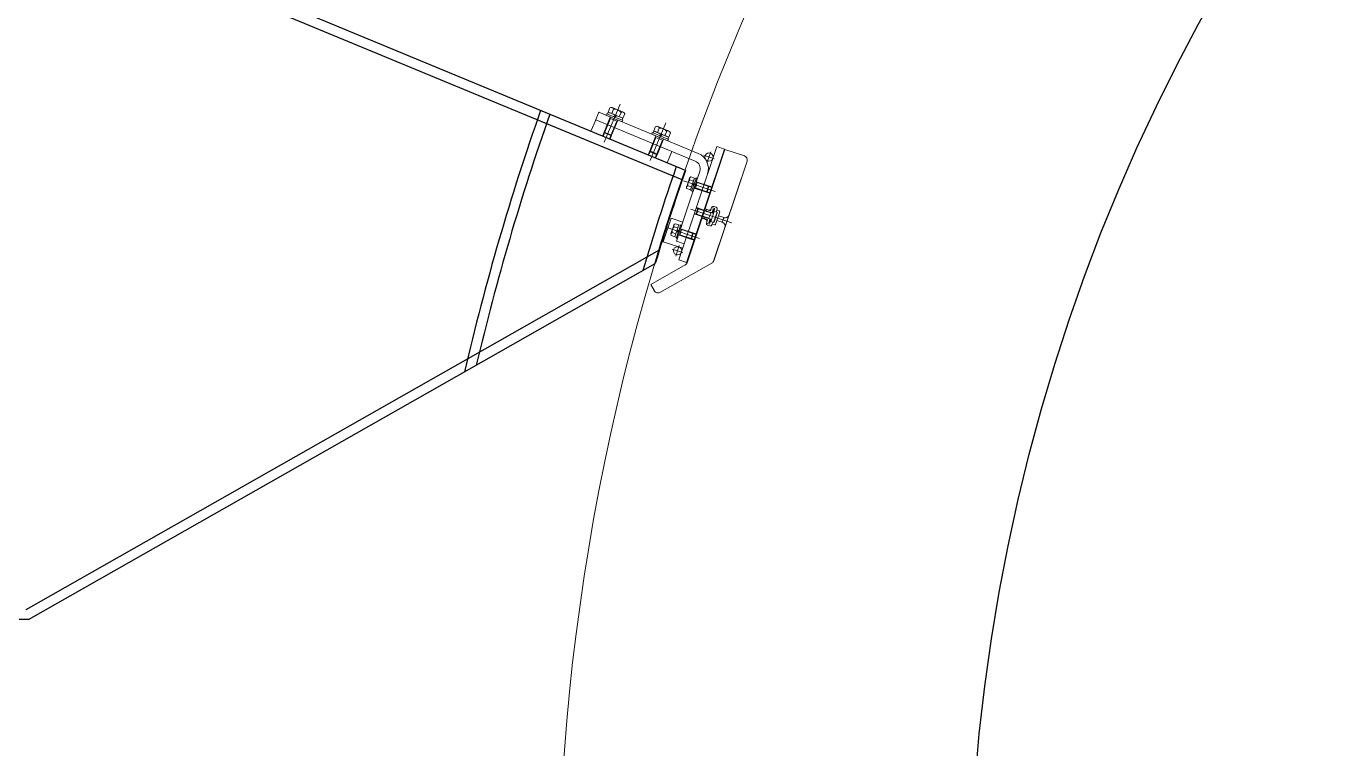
# Model space of a CAD drawing. Header units: millimetres. Extents: x -4562 to 17216, y -5211 to 6025.
# Drawn here: x -3445 to -1867, y 218 to 1094 of the extents above; entities that cross this region are included whole.
import ezdxf
from ezdxf.lldxf.tags import DXFTag

# ---------------------------------------------------------------- set-up
doc = ezdxf.new("R2010")
doc.units = ezdxf.units.MM
for name, color, linetype in [('C', 1, 'CENTER'), ('VV', 4, 'PHANTOM'), ('도면층7', 7, 'Continuous')]:
    doc.layers.add(name, color=color, linetype=linetype)
tags = doc.linetypes.add('CENTER', pattern=[50.8, 31.75, -6.35, 6.35, -6.35]).pattern_tags.tags
tags[10:11] = [DXFTag(74, 4), DXFTag(75, 0), DXFTag(340, '0'), DXFTag(46, 1.0), DXFTag(50, 0.0), DXFTag(44, 0.0), DXFTag(45, 0.0)]
tags[8:9] = [DXFTag(74, 4), DXFTag(75, 0), DXFTag(340, '0'), DXFTag(46, 1.0), DXFTag(50, 0.0), DXFTag(44, 0.0), DXFTag(45, 0.0)]
tags[6:7] = [DXFTag(74, 4), DXFTag(75, 0), DXFTag(340, '0'), DXFTag(46, 1.0), DXFTag(50, 0.0), DXFTag(44, 0.0), DXFTag(45, 0.0)]
tags[4:5] = [DXFTag(74, 4), DXFTag(75, 0), DXFTag(340, '0'), DXFTag(46, 1.0), DXFTag(50, 0.0), DXFTag(44, 0.0), DXFTag(45, 0.0)]
tags = doc.linetypes.add('HIDDEN', pattern=[3, 2, -1]).pattern_tags.tags
tags[6:7] = [DXFTag(74, 4), DXFTag(75, 0), DXFTag(340, '0'), DXFTag(46, 1.0), DXFTag(50, 0.0), DXFTag(44, 0.0), DXFTag(45, 0.0)]
tags[4:5] = [DXFTag(74, 4), DXFTag(75, 0), DXFTag(340, '0'), DXFTag(46, 1.0), DXFTag(50, 0.0), DXFTag(44, 0.0), DXFTag(45, 0.0)]
tags = doc.linetypes.add('PHANTOM', pattern=[17.5, 10, -1.5, 1.5, -1.5, 1.5, -1.5]).pattern_tags.tags
tags[14:15] = [DXFTag(74, 4), DXFTag(75, 0), DXFTag(340, '0'), DXFTag(46, 1.0), DXFTag(50, 0.0), DXFTag(44, 0.0), DXFTag(45, 0.0)]
tags[12:13] = [DXFTag(74, 4), DXFTag(75, 0), DXFTag(340, '0'), DXFTag(46, 1.0), DXFTag(50, 0.0), DXFTag(44, 0.0), DXFTag(45, 0.0)]
tags[10:11] = [DXFTag(74, 4), DXFTag(75, 0), DXFTag(340, '0'), DXFTag(46, 1.0), DXFTag(50, 0.0), DXFTag(44, 0.0), DXFTag(45, 0.0)]
tags[8:9] = [DXFTag(74, 4), DXFTag(75, 0), DXFTag(340, '0'), DXFTag(46, 1.0), DXFTag(50, 0.0), DXFTag(44, 0.0), DXFTag(45, 0.0)]
tags[6:7] = [DXFTag(74, 4), DXFTag(75, 0), DXFTag(340, '0'), DXFTag(46, 1.0), DXFTag(50, 0.0), DXFTag(44, 0.0), DXFTag(45, 0.0)]
tags[4:5] = [DXFTag(74, 4), DXFTag(75, 0), DXFTag(340, '0'), DXFTag(46, 1.0), DXFTag(50, 0.0), DXFTag(44, 0.0), DXFTag(45, 0.0)]

# ---------------------------------------------------------------- blocks, each defined once
blk = doc.blocks.new('NBI-shield')
at = {"color": 2, "linetype": 'CENTER', "lineweight": 0}
for p, q in [((-2724.2, 999.6), (-2743.3, 953.5)), ((-2668.7, 976.7), (-2687.7, 931)), ((-2622.7, 937.5), (-2610, 933.2)), ((-2618.5, 929), (-2614.2, 941.7)), ((-2647.1, 906.3), (-2608.7, 893.4)), ((-2588.7, 855.4), (-2638.3, 872)), ((-2666.2, 849.4), (-2627.6, 836.4)), ((-2660.8, 823.7), (-2648, 819.4)), ((-2656.6, 815.2), (-2652.3, 827.9))]:
    blk.add_line(p, q, dxfattribs=at)
at = {"color": 2, "linetype": 'Continuous', "lineweight": 0}
for p, q in [((-2738.8, 989.9), (-2736.6, 995.2)), ((-2720.3, 989.8), (-2733.8, 995.5)), ((-2749.9, 989.7), (-2755.7, 975.8)), ((-2633, 930.4), (-2753.8, 980.4)), ((-2629.2, 939.7), (-2749.9, 989.7)), ((-2741.3, 986.1), (-2740.5, 987.9)), ((-2741.3, 986.1), (-2721.6, 978)), ((-2739.6, 987.6), (-2740.5, 987.9)), ((-2739.6, 987.6), (-2738.6, 989.9)), ((-2739.6, 987.6), (-2721.8, 980.2)), ((-2720.7, 982.4), (-2738.8, 989.9)), ((-2720.8, 982.5), (-2738.6, 989.9)), ((-2722.2, 983.1), (-2737.2, 989.3)), ((-2722.2, 983.1), (-2737.2, 989.3)), ((-2734.3, 988.1), (-2732.1, 993.4)), ((-2729.7, 986.2), (-2732.1, 984.5)), ((-2728.3, 985.6), (-2730.7, 983.9)), ((-2725.2, 984.3), (-2723, 989.6)), ((-2721.8, 980.2), (-2720.8, 982.5)), ((-2721.8, 980.2), (-2720.9, 979.8)), ((-2721.6, 978), (-2720.9, 979.8)), ((-2720.7, 982.4), (-2718.5, 987.7)), ((-2755.7, 975.8), (-2759.5, 966.6)), ((-2667.1, 928.3), (-2759.5, 966.6)), ((-2685.8, 963.1), (-2685.1, 965)), ((-2685.8, 963.1), (-2666.2, 955)), ((-2684.1, 964.6), (-2685.1, 965)), ((-2684.1, 964.6), (-2683.2, 966.9)), ((-2684.1, 964.6), (-2666.4, 957.2)), ((-2683.3, 967), (-2681.2, 972.3)), ((-2665.2, 959.5), (-2683.3, 967)), ((-2665.4, 959.5), (-2683.2, 966.9)), ((-2666.8, 960.1), (-2681.8, 966.3)), ((-2666.8, 960.1), (-2681.8, 966.3)), ((-2678.8, 965.1), (-2676.6, 970.4)), ((-2664.8, 966.9), (-2678.4, 972.5)), ((-2674.3, 963.2), (-2676.6, 961.5)), ((-2672.9, 962.7), (-2675.2, 960.9)), ((-2669.8, 961.4), (-2667.6, 966.6)), ((-2665.2, 959.5), (-2663, 964.8)), ((-2666.4, 957.2), (-2665.4, 959.5)), ((-2666.4, 957.2), (-2665.4, 956.9)), ((-2666.2, 955), (-2665.4, 956.9)), ((-2606.8, 948), (-2652.8, 810.5)), ((-2606.8, 948), (-2597.4, 944.8)), ((-2661.4, 942.2), (-2667.1, 928.3)), ((-2597.4, 944.8), (-2643.4, 807.3)), ((-2597.4, 944.8), (-2643.4, 807.3)), ((-2596.9, 944.6), (-2642.9, 807.1)), ((-2596.9, 944.6), (-2573.2, 936.7)), ((-2627.4, 918), (-2631.7, 905.3)), ((-2570, 930.4), (-2610.7, 808.8)), ((-2570, 930.4), (-2610.5, 809.3)), ((-2632.9, 901.5), (-2652, 844.6)), ((-2639.8, 909.7), (-2643.3, 899.1)), ((-2637.5, 899.1), (-2641.8, 900.5)), ((-2635.1, 906.2), (-2639.4, 907.6)), ((-2633.9, 909.9), (-2638.8, 895.3)), ((-2634, 909.8), (-2638.7, 895.5)), ((-2634.3, 908.8), (-2638.4, 896.5)), ((-2634.3, 908.8), (-2638.4, 896.5)), ((-2634, 909.8), (-2638.2, 911.2)), ((-2636.9, 894.7), (-2632, 909.3)), ((-2636.3, 902.6), (-2634.8, 900.9)), ((-2636, 903.8), (-2634.4, 902)), ((-2635.6, 893.4), (-2630.2, 909.6)), ((-2632, 909.3), (-2633.9, 909.9)), ((-2632, 909.3), (-2631.7, 910.1)), ((-2630.2, 909.6), (-2631.7, 910.1)), ((-2638.7, 895.5), (-2643, 897)), ((-2636.9, 894.7), (-2638.8, 895.3)), ((-2636.9, 894.7), (-2637.1, 894)), ((-2635.6, 893.4), (-2637.1, 894)), ((-2662.3, 861.1), (-2671.8, 832.6)), ((-2658.8, 852.8), (-2662.4, 842.2)), ((-2662.3, 861.1), (-2648, 856.3)), ((-2652.9, 853), (-2657.8, 838.4)), ((-2653, 852.9), (-2657.8, 838.6)), ((-2653, 852.9), (-2657.3, 854.3)), ((-2655.9, 837.8), (-2651, 852.4)), ((-2654.7, 836.5), (-2649.3, 852.7)), ((-2651, 852.4), (-2652.9, 853)), ((-2651, 852.4), (-2650.8, 853.2)), ((-2649.3, 852.7), (-2650.8, 853.2)), ((-2657.8, 838.6), (-2662, 840.1)), ((-2656.6, 842.2), (-2660.9, 843.6)), ((-2654.2, 849.3), (-2658.5, 850.7)), ((-2655.9, 837.8), (-2657.8, 838.4)), ((-2653.3, 851.9), (-2657.4, 839.6)), ((-2653.3, 851.9), (-2657.4, 839.6)), ((-2655.9, 837.8), (-2656.2, 837.1)), ((-2654.7, 836.5), (-2656.2, 837.1)), ((-2652, 844.6), (-2655.8, 833.2)), ((-2655.4, 845.7), (-2653.9, 844)), ((-2655, 846.9), (-2653.5, 845.1)), ((-2671.8, 832.6), (-2648.1, 824.7)), ((-2655.8, 833.2), (-2646.3, 830.1)), ((-2675.8, 770.9), (-2612.8, 806.5)), ((-2652.8, 810.5), (-2643.4, 807.3)), ((-2687, 780.6), (-2645.2, 804.3)), ((-2687, 780.6), (-2682.6, 772.8))]:
    blk.add_line(p, q, dxfattribs=at)
at = {"color": 2, "linetype": 'HIDDEN', "lineweight": 0}
for p, q in [((-2736.1, 983.9), (-2743.6, 965.7)), ((-2743.2, 964.7), (-2736, 982)), ((-2736, 982), (-2736.4, 983.1)), ((-2728.2, 978.8), (-2736, 982)), ((-2735.4, 961.5), (-2728.2, 978.8)), ((-2726.8, 980.1), (-2734.4, 961.9)), ((-2727.2, 979.2), (-2728.2, 978.8)), ((-2743.6, 965.7), (-2745.6, 960.8)), ((-2743.2, 964.7), (-2744.9, 960.5)), ((-2743.2, 964.7), (-2743.6, 965.7)), ((-2734.4, 961.9), (-2743.6, 965.7)), ((-2735.4, 961.5), (-2743.2, 964.7)), ((-2735.4, 961.5), (-2737.1, 957.3)), ((-2734.4, 961.9), (-2736.4, 957)), ((-2734.4, 961.9), (-2735.4, 961.5)), ((-2680.6, 961), (-2688.2, 942.8)), ((-2687.8, 941.7), (-2680.6, 959.1)), ((-2680.6, 959.1), (-2681, 960.1)), ((-2672.8, 955.8), (-2680.6, 959.1)), ((-2680, 938.5), (-2672.8, 955.8)), ((-2671.4, 957.2), (-2678.9, 938.9)), ((-2671.8, 956.3), (-2672.8, 955.8)), ((-2688.2, 942.8), (-2690.2, 937.9)), ((-2687.8, 941.7), (-2689.5, 937.6)), ((-2687.8, 941.7), (-2688.2, 942.8)), ((-2678.9, 938.9), (-2688.2, 942.8)), ((-2680, 938.5), (-2687.8, 941.7)), ((-2680, 938.5), (-2681.7, 934.4)), ((-2678.9, 938.9), (-2681, 934.1)), ((-2678.9, 938.9), (-2680, 938.5)), ((-2630.5, 904.3), (-2632.7, 897.9)), ((-2631.7, 905.3), (-2616.7, 900.3)), ((-2630.9, 905.1), (-2630.5, 904.3)), ((-2612.9, 898.4), (-2630.5, 904.3)), ((-2616.7, 900.3), (-2619.2, 892.7)), ((-2616.3, 899.5), (-2618.4, 893.1)), ((-2616.7, 900.3), (-2612.7, 899)), ((-2616.7, 900.3), (-2616.3, 899.5)), ((-2634.2, 897.7), (-2619.2, 892.7)), ((-2632.7, 897.9), (-2633.5, 897.5)), ((-2615, 892), (-2632.7, 897.9)), ((-2618.4, 893.1), (-2619.2, 892.7)), ((-2619.2, 892.7), (-2615.2, 891.4)), ((-2631.9, 866.3), (-2629.8, 872.7)), ((-2631.8, 873.4), (-2614.1, 867.5)), ((-2610.6, 867), (-2631.6, 874)), ((-2631.5, 865.6), (-2629, 873.1)), ((-2629.8, 872.7), (-2629, 873.1)), ((-2616.3, 871), (-2621, 872.6)), ((-2619.7, 870), (-2619.3, 871.5)), ((-2614.5, 869.9), (-2619.3, 871.5)), ((-2614.5, 869.9), (-2613.1, 874.1)), ((-2614.1, 867.5), (-2613.4, 867.9)), ((-2614, 857), (-2609.8, 869.4)), ((-2614, 857), (-2609.8, 869.4)), ((-2613.9, 871.8), (-2613.1, 874.1)), ((-2609.3, 872.9), (-2613.1, 874.1)), ((-2612.6, 867.7), (-2611.2, 871.9)), ((-2612.6, 867.8), (-2610.9, 871.4)), ((-2612.3, 868.7), (-2612.3, 868.6)), ((-2612, 867.6), (-2610.4, 871.1)), ((-2609.8, 871.5), (-2611.2, 871.9)), ((-2611.2, 867.3), (-2610.4, 871.1)), ((-2610.4, 871.1), (-2610.9, 871.4)), ((-2607.7, 874.5), (-2610.6, 875.4)), ((-2610.6, 867.1), (-2609.8, 871)), ((-2610.6, 855.9), (-2606.5, 868.3)), ((-2610.4, 871.1), (-2609.8, 871)), ((-2609.8, 871.5), (-2609.3, 872.9)), ((-2606.5, 868.3), (-2609.8, 869.4)), ((-2603.3, 868.8), (-2608.4, 853.6)), ((-2606.5, 871.9), (-2607.6, 868.6)), ((-2603.9, 870), (-2606.8, 871)), ((-2606.5, 868.3), (-2606.2, 867.6)), ((-2613.2, 859.4), (-2634.1, 866.4)), ((-2633.9, 867), (-2616.3, 861.1)), ((-2631.5, 865.6), (-2631.9, 866.3)), ((-2620.1, 859.6), (-2624.8, 861.2)), ((-2622.7, 861), (-2622.3, 862.5)), ((-2622.7, 861), (-2618, 859.4)), ((-2619.4, 855.2), (-2618, 859.4)), ((-2618.6, 857.5), (-2619.4, 855.2)), ((-2615.6, 853.9), (-2619.4, 855.2)), ((-2615.3, 851.7), (-2618.2, 852.6)), ((-2616.6, 855.8), (-2615.2, 860.1)), ((-2615.2, 855.3), (-2616.6, 855.8)), ((-2616.3, 861.1), (-2614.1, 867.5)), ((-2615.9, 860.3), (-2616.3, 861.1)), ((-2615.2, 859.9), (-2616, 856.1)), ((-2615.4, 856), (-2616, 856.1)), ((-2615.6, 853.9), (-2615.2, 855.3)), ((-2615.5, 859.1), (-2615.5, 859)), ((-2614.6, 859.8), (-2615.4, 856)), ((-2613.8, 859.5), (-2615.4, 856)), ((-2615.4, 856), (-2614.9, 855.7)), ((-2615.2, 860), (-2615.2, 860.1)), ((-2614.6, 859.8), (-2615.2, 860)), ((-2613.2, 859.3), (-2614.9, 855.7)), ((-2614.6, 859.8), (-2614.6, 859.9)), ((-2610.6, 855.9), (-2614, 857)), ((-2613.8, 859.5), (-2613.7, 859.6)), ((-2613.8, 859.5), (-2613.2, 859.3)), ((-2613.2, 859.3), (-2613.2, 859.4)), ((-2611.7, 856.3), (-2612.8, 853)), ((-2612.6, 867.7), (-2612.6, 867.8)), ((-2612, 867.6), (-2612.6, 867.8)), ((-2609.6, 853), (-2612.5, 853.9)), ((-2612, 867.5), (-2612, 867.6)), ((-2611.2, 867.2), (-2611.2, 867.3)), ((-2611.2, 867.3), (-2610.6, 867.1)), ((-2610.6, 867), (-2610.6, 867.1)), ((-2610.6, 855.9), (-2610, 856.2)), ((-2610, 856.2), (-2606.2, 867.6)), ((-2600.1, 856.1), (-2606.8, 858.3)), ((-2598.2, 861.8), (-2604.9, 864)), ((-2598.2, 861.8), (-2600.1, 856.1)), ((-2653.2, 840.8), (-2638.3, 835.8)), ((-2651.7, 841), (-2652.5, 840.6)), ((-2649.6, 847.4), (-2651.7, 841)), ((-2634.1, 835.1), (-2651.7, 841)), ((-2650.7, 848.4), (-2635.7, 843.4)), ((-2650, 848.2), (-2649.6, 847.4)), ((-2631.9, 841.5), (-2649.6, 847.4)), ((-2635.7, 843.4), (-2638.3, 835.8)), ((-2635.3, 842.6), (-2637.5, 836.2)), ((-2635.7, 843.4), (-2635.3, 842.6)), ((-2635.7, 843.4), (-2631.7, 842.1)), ((-2637.5, 836.2), (-2638.3, 835.8)), ((-2638.3, 835.8), (-2634.3, 834.5))]:
    blk.add_line(p, q, dxfattribs=at)
at = {"color": 2, "linetype": 'PHANTOM', "lineweight": 0}
for centre in [(-2616.3, 935.3), (-2654.4, 821.5)]:
    blk.add_circle(centre, 5, dxfattribs=at)
at = {"color": 2, "linetype": 'Continuous', "lineweight": 0}
for centre, radius, start, end in [((-2735, 992.7), 2.99, 12.457, 122.543), ((-2730.9, 983.4), 10, 38.2956, 96.7044), ((-2721.4, 987.1), 2.99, 12.457, 122.543), ((-2679.5, 969.7), 2.99, 12.457, 122.543), ((-2675.5, 960.4), 10, 38.2956, 96.7044), ((-2666, 964.1), 2.99, 12.457, 122.543), ((-2636.9, 921.2), 20, 341.5, 67.5), ((-2574.8, 932), 5, 341.5, 71.5), ((-2636.9, 921.2), 10, 341.5, 67.5), ((-2641.2, 898.3), 2.29, 106.457, 216.543), ((-2634.3, 902), 7.69, 132.2956, 190.7044), ((-2637.6, 909), 2.29, 106.457, 216.543), ((-2656.6, 852.1), 2.29, 106.457, 216.543), ((-2660.2, 841.4), 2.29, 106.457, 216.543), ((-2653.3, 845.1), 7.69, 132.2956, 190.7044), ((-2647.7, 808.6), 5, 299.5, 341.5), ((-2615.3, 810.9), 5, 299.5, 341.5), ((-2678.3, 775.3), 5, 209.5, 299.5)]:
    blk.add_arc(centre, radius, start, end, dxfattribs=at)
at = {"color": 2, "linetype": 'HIDDEN', "lineweight": 0}
for centre, radius, start, end in [((-2615.6, 872.9), 2, 251.5, 341.5), ((-2611.2, 873.5), 2, 71.5, 161.5), ((-2608.3, 872.6), 2, 341.5, 71.5), ((-2604.2, 869.1), 1, 341.5, 71.5), ((-2620.7, 857.7), 2, 341.5, 71.5), ((-2617.5, 854.5), 2, 161.5, 251.5), ((-2614.7, 853.6), 2, 251.5, 341.5), ((-2609.3, 853.9), 1, 251.5, 341.5), ((-2601.7, 851.4), 5, 341.5, 71.5), ((-2596.7, 866.5), 5, 251.5, 341.5)]:
    blk.add_arc(centre, radius, start, end, dxfattribs=at)
at = {"color": 2, "linetype": 'Continuous', "lineweight": 0}
for p in [(-2753.8, 980.4), (-2749.9, 989.7)]:
    blk.add_point(p, dxfattribs=at)

msp = doc.modelspace()

# ---------------------------------------------------------------- linework, layer by layer
at = {"layer": 'C'}
msp.add_circle((0, 0), 2300, dxfattribs=at)
at = {"layer": 'VV', "color": 4, "linetype": 'PHANTOM'}
for p, q in [((-2644.853, 919.104), (-3673.822, 1345.317)), ((-2648.775, 907.74), (-3646.079, 1320.837)), ((-3445.303, 386.005), (-2676.373, 822.818)), ((-3442.133, 374.005), (-2681.445, 806.136)), ((-3442.133, 374.005), (-3657.067, 374.005))]:
    msp.add_line(p, q, dxfattribs=at)
for radius, start, end in [(2990, 160.625031, 166.959646), (2978, 160.637637, 166.746679), (2812, 160.823062, 163.522943), (2800, 160.83732, 163.267387)]:
    msp.add_arc((0, 0), radius, start, end, dxfattribs=at)
at = {"layer": '도면층7', "color": 136, "lineweight": 0}
msp.add_circle((0, 0), 2800, dxfattribs=at)

# ---------------------------------------------------------------- block references
at = {"rotation": 359.9999999999747}
msp.add_blockref('NBI-shield', (0, 0), dxfattribs=at)

doc.saveas('drawing.dxf')
